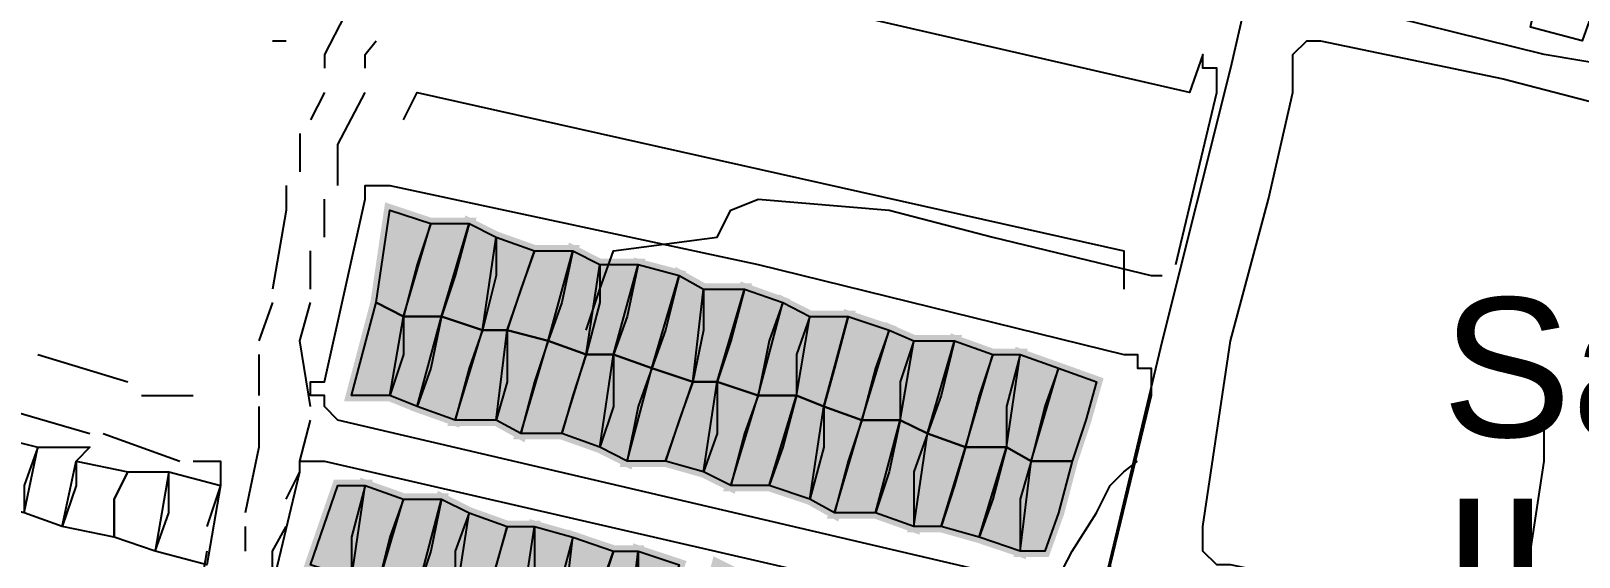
# Model space of a CAD drawing. Header units: millimetres. Extents: x -3588 to 75209, y -3737 to 38254.
# Drawn here: x 27878.9 to 28039, y 6196 to 6250.5 of the extents above; entities that cross this region are included whole.
import ezdxf

# ---------------------------------------------------------------- set-up
doc = ezdxf.new("R2010")
doc.units = ezdxf.units.MM
for name, color, linetype in [('H', 250, 'Continuous'), ('P', 253, 'Continuous'), ('T', 7, 'Continuous')]:
    doc.layers.add(name, color=color, linetype=linetype)

msp = doc.modelspace()

# ---------------------------------------------------------------- hatches: boundary and pattern name
at = {"layer": 'H', "linetype": 'Continuous'}
for points in [[(27920.236, 6230.236), (27917.403, 6220.922), (27914.859, 6222.346), (27916.283, 6231.66), (27920.236, 6230.236), (27920.236, 6230.236)], [(27924.189, 6230.236), (27921.644, 6220.922), (27917.403, 6220.922), (27920.236, 6230.236), (27924.189, 6230.236), (27924.189, 6230.236)], [(27927.005, 6229.116), (27925.597, 6219.514), (27921.644, 6220.922), (27924.189, 6230.236), (27927.005, 6229.116), (27927.005, 6229.116)], [(27930.958, 6227.708), (27928.414, 6219.514), (27925.597, 6219.514), (27927.005, 6229.116), (27930.958, 6227.708), (27930.958, 6227.708)], [(27935.183, 6227.708), (27932.367, 6218.105), (27928.414, 6219.514), (27930.958, 6227.708), (27935.183, 6227.708), (27935.183, 6227.708)], [(27937.728, 6226.283), (27936.608, 6216.697), (27932.367, 6218.105), (27935.183, 6227.708), (27937.728, 6226.283), (27937.728, 6226.283)], [(27941.969, 6226.283), (27939.136, 6216.697), (27936.608, 6216.697), (27937.728, 6226.283), (27941.969, 6226.283), (27941.969, 6226.283)], [(27945.922, 6224.875), (27943.377, 6215.561), (27939.136, 6216.697), (27941.969, 6226.283), (27945.922, 6224.875), (27945.922, 6224.875)], [(27948.738, 6223.467), (27947.33, 6214.152), (27943.377, 6215.561), (27945.922, 6224.875), (27948.738, 6223.467), (27948.738, 6223.467)], [(27952.691, 6223.467), (27950.147, 6214.152), (27947.33, 6214.152), (27948.738, 6223.467), (27952.691, 6223.467), (27952.691, 6223.467)], [(27956.932, 6222.346), (27954.1, 6212.744), (27950.147, 6214.152), (27952.691, 6223.467), (27956.932, 6222.346), (27956.932, 6222.346)], [(27917.403, 6220.922), (27916.283, 6212.744), (27912.042, 6212.744), (27914.859, 6222.346), (27917.403, 6220.922), (27917.403, 6220.922)], [(27959.461, 6220.922), (27958.053, 6212.744), (27954.1, 6212.744), (27956.932, 6222.346), (27959.461, 6220.922), (27959.461, 6220.922)], [(27921.644, 6220.922), (27918.811, 6211.336), (27916.283, 6212.744), (27917.403, 6220.922), (27921.644, 6220.922), (27921.644, 6220.922)], [(27925.597, 6219.514), (27923.052, 6209.911), (27918.811, 6211.336), (27921.644, 6220.922), (27925.597, 6219.514), (27925.597, 6219.514)], [(27963.702, 6220.922), (27960.885, 6211.336), (27958.053, 6212.744), (27959.461, 6220.922), (27963.702, 6220.922), (27963.702, 6220.922)], [(27967.655, 6219.514), (27964.838, 6209.911), (27960.885, 6211.336), (27963.702, 6220.922), (27967.655, 6219.514), (27967.655, 6219.514)], [(27928.414, 6219.514), (27927.005, 6209.911), (27923.052, 6209.911), (27925.597, 6219.514), (27928.414, 6219.514), (27928.414, 6219.514)], [(27932.367, 6218.105), (27929.822, 6208.791), (27927.005, 6209.911), (27928.414, 6219.514), (27932.367, 6218.105), (27932.367, 6218.105)], [(27970.471, 6218.105), (27969.063, 6209.911), (27964.838, 6209.911), (27967.655, 6219.514), (27970.471, 6218.105), (27970.471, 6218.105)], [(27936.608, 6216.697), (27933.775, 6208.791), (27929.822, 6208.791), (27932.367, 6218.105), (27936.608, 6216.697), (27936.608, 6216.697)], [(27939.136, 6216.697), (27937.728, 6207.383), (27933.775, 6208.791), (27936.608, 6216.697), (27939.136, 6216.697), (27939.136, 6216.697)], [(27943.377, 6215.561), (27940.561, 6205.958), (27937.728, 6207.383), (27939.136, 6216.697), (27943.377, 6215.561), (27943.377, 6215.561)], [(27974.424, 6218.105), (27971.608, 6208.791), (27969.063, 6209.911), (27970.471, 6218.105), (27974.424, 6218.105), (27974.424, 6218.105)], [(27978.377, 6216.697), (27975.833, 6207.383), (27971.608, 6208.791), (27974.424, 6218.105), (27978.377, 6216.697), (27978.377, 6216.697)], [(27981.21, 6216.697), (27979.786, 6207.383), (27975.833, 6207.383), (27978.377, 6216.697), (27981.21, 6216.697), (27981.21, 6216.697)], [(27985.163, 6215.561), (27982.618, 6205.958), (27979.786, 6207.383), (27981.21, 6216.697), (27985.163, 6215.561), (27985.163, 6215.561)], [(27947.33, 6214.152), (27944.513, 6205.958), (27940.561, 6205.958), (27943.377, 6215.561), (27947.33, 6214.152), (27947.33, 6214.152)], [(27989.388, 6214.152), (27986.571, 6205.958), (27982.618, 6205.958), (27985.163, 6215.561), (27989.388, 6214.152), (27989.388, 6214.152)], [(27950.147, 6214.152), (27948.738, 6204.55), (27944.513, 6205.958), (27947.33, 6214.152), (27950.147, 6214.152), (27950.147, 6214.152)], [(27954.1, 6212.744), (27951.283, 6203.142), (27948.738, 6204.55), (27950.147, 6214.152), (27954.1, 6212.744), (27954.1, 6212.744)], [(27958.053, 6212.744), (27955.508, 6203.142), (27951.283, 6203.142), (27954.1, 6212.744), (27958.053, 6212.744), (27958.053, 6212.744)], [(27960.885, 6211.336), (27959.461, 6202.022), (27955.508, 6203.142), (27958.053, 6212.744), (27960.885, 6211.336), (27960.885, 6211.336)], [(27964.838, 6209.911), (27962.294, 6200.597), (27959.461, 6202.022), (27960.885, 6211.336), (27964.838, 6209.911), (27964.838, 6209.911)], [(27969.063, 6209.911), (27966.246, 6200.597), (27962.294, 6200.597), (27964.838, 6209.911), (27969.063, 6209.911), (27969.063, 6209.911)], [(27971.608, 6208.791), (27970.471, 6199.189), (27966.246, 6200.597), (27969.063, 6209.911), (27971.608, 6208.791), (27971.608, 6208.791)], [(27975.833, 6207.383), (27973.016, 6199.189), (27970.471, 6199.189), (27971.608, 6208.791), (27975.833, 6207.383), (27975.833, 6207.383)], [(27979.786, 6207.383), (27977.257, 6197.781), (27973.016, 6199.189), (27975.833, 6207.383), (27979.786, 6207.383), (27979.786, 6207.383)], [(27982.618, 6205.958), (27981.21, 6196.372), (27977.257, 6197.781), (27979.786, 6207.383), (27982.618, 6205.958), (27982.618, 6205.958)], [(27986.571, 6205.958), (27984.027, 6196.372), (27981.21, 6196.372), (27982.618, 6205.958), (27986.571, 6205.958), (27986.571, 6205.958)], [(27913.45, 6203.142), (27912.042, 6193.828), (27908.089, 6195.236), (27910.634, 6203.142), (27913.45, 6203.142), (27913.45, 6203.142)], [(27917.403, 6202.022), (27914.859, 6192.419), (27912.042, 6193.828), (27913.45, 6203.142), (27917.403, 6202.022), (27917.403, 6202.022)], [(27921.644, 6202.022), (27918.811, 6192.419), (27914.859, 6192.419), (27917.403, 6202.022), (27921.644, 6202.022), (27921.644, 6202.022)], [(27924.189, 6200.597), (27923.052, 6191.011), (27918.811, 6192.419), (27921.644, 6202.022), (27924.189, 6200.597), (27924.189, 6200.597)], [(27928.414, 6199.189), (27925.597, 6189.587), (27923.052, 6191.011), (27924.189, 6200.597), (27928.414, 6199.189), (27928.414, 6199.189)], [(27930.958, 6199.189), (27929.822, 6189.587), (27925.597, 6189.587), (27928.414, 6199.189), (27930.958, 6199.189), (27930.958, 6199.189)], [(27935.183, 6197.781), (27933.775, 6188.466), (27929.822, 6189.587), (27930.958, 6199.189), (27935.183, 6197.781), (27935.183, 6197.781)], [(27939.136, 6196.372), (27936.608, 6188.466), (27933.775, 6188.466), (27935.183, 6197.781), (27939.136, 6196.372), (27939.136, 6196.372)], [(27941.969, 6196.372), (27940.561, 6187.058), (27936.608, 6188.466), (27939.136, 6196.372), (27941.969, 6196.372), (27941.969, 6196.372)], [(27945.922, 6195.236), (27943.377, 6185.634), (27940.561, 6187.058), (27941.969, 6196.372), (27945.922, 6195.236), (27945.922, 6195.236)]]:
    msp.add_hatch(color=256, dxfattribs=at).paths.add_polyline_path(points)

# ---------------------------------------------------------------- linework, layer by layer
at = {"layer": 'P'}
for points in [[(28050.362, 6245.488), (28035.399, 6248.032), (28013.665, 6253.393), (28012.257, 6253.393), (28012.257, 6254.802), (28012.257, 6256.21), (28015.074, 6266.933), (28016.482, 6275.127), (28017.618, 6276.535), (28017.618, 6277.943), (28019.027, 6277.943), (28044.713, 6272.582), (28067.87, 6266.933), (28070.687, 6265.812), (28071.823, 6265.812), (28071.823, 6264.404), (28073.231, 6262.996), (28067.87, 6242.671), (28066.462, 6242.671), (28065.037, 6241.247), (28050.362, 6245.488)], [(27997.294, 6226.283), (28001.535, 6244.079), (28001.535, 6245.488), (28001.535, 6246.608), (28000.11, 6246.608), (28000.11, 6248.032), (27998.702, 6244.079), (27922.764, 6261.571), (27924.189, 6265.812), (27922.764, 6265.812), (27921.356, 6265.812), (27921.356, 6264.404), (27920.236, 6264.404), (27920.236, 6262.996), (27918.811, 6254.802)], [(28005.488, 6260.163), (28005.488, 6257.618), (28002.943, 6246.608), (27995.885, 6218.393), (27989.1, 6189.875), (27983.739, 6166.733), (27979.786, 6150.634), (27978.377, 6141.047), (27976.969, 6137.094), (27973.016, 6130.309), (27966.246, 6120.723), (27954.1, 6107.168), (27941.681, 6097.565), (27927.005, 6084.01), (27918.811, 6074.696), (27917.403, 6067.926), (27917.403, 6051.555), (27918.811, 6039.424), (27921.356, 6028.685), (27921.356, 6025.869)], [(28040.76, 6253.393), (28039.351, 6249.441), (28033.99, 6250.849), (28035.399, 6257.618), (28040.76, 6257.618), (28040.76, 6253.393)], [(27913.45, 6256.21), (27909.225, 6248.032), (27909.225, 6246.608)], [(27903.864, 6249.441), (27905.272, 6249.441)], [(27913.45, 6246.608), (27913.45, 6248.032), (27914.586, 6249.441)], [(28044.713, 6185.634), (28028.629, 6189.875), (28002.943, 6195.236), (28001.535, 6195.236), (28000.11, 6196.644), (28000.11, 6198.069), (28000.11, 6199.189), (28002.943, 6218.393), (28006.896, 6233.069), (28009.424, 6244.079), (28009.424, 6248.032), (28010.849, 6249.441), (28012.257, 6249.441), (28031.174, 6245.488), (28052.907, 6239.838)], [(27909.225, 6244.079), (27907.801, 6241.247)], [(27910.634, 6234.477), (27910.634, 6238.718), (27913.45, 6244.079)], [(27917.403, 6241.247), (27918.811, 6244.079), (27991.932, 6227.708), (27991.932, 6223.755)], [(27906.681, 6239.838), (27906.681, 6235.885)], [(27905.272, 6234.477), (27905.272, 6231.932), (27903.864, 6223.755)], [(27954.1, 6226.283), (27991.932, 6216.969), (27993.341, 6216.969), (27993.341, 6215.561), (27994.749, 6215.561), (27994.749, 6214.152), (27994.749, 6212.744), (27990.524, 6195.236), (27990.524, 6193.828), (27989.1, 6193.828), (27989.1, 6192.419), (27987.98, 6192.419), (27986.571, 6192.419), (27910.634, 6210.199), (27909.225, 6211.608), (27909.225, 6212.744), (27907.801, 6212.744), (27907.801, 6214.152), (27909.225, 6214.152), (27913.45, 6233.069), (27913.45, 6234.477), (27914.586, 6234.477), (27915.995, 6234.477), (27954.1, 6226.283)], [(27909.225, 6229.116), (27909.225, 6233.069)], [(27936.32, 6219.514), (27937.728, 6223.755), (27939.136, 6227.708), (27949.875, 6229.116), (27951.283, 6231.932), (27954.1, 6233.069), (27967.655, 6231.932), (27978.377, 6229.116), (27994.749, 6225.163), (27995.885, 6225.163)], [(27918.811, 6226.283), (27917.403, 6220.922), (27914.586, 6222.346), (27915.995, 6231.932), (27920.236, 6230.524), (27918.811, 6226.283)], [(27922.764, 6225.163), (27921.356, 6220.922), (27917.403, 6220.922), (27920.236, 6230.524), (27924.189, 6230.524), (27922.764, 6225.163)], [(27927.005, 6225.163), (27925.597, 6219.514), (27921.356, 6220.922), (27924.189, 6230.524), (27927.005, 6229.116), (27927.005, 6225.163)], [(27929.55, 6223.755), (27928.126, 6219.514), (27925.597, 6219.514), (27927.005, 6229.116), (27930.958, 6227.708), (27929.55, 6223.755)], [(27907.801, 6223.755), (27907.801, 6227.708)], [(27933.775, 6222.346), (27932.367, 6218.393), (27928.126, 6219.514), (27930.958, 6227.708), (27934.911, 6227.708), (27933.775, 6222.346)], [(27937.728, 6222.346), (27936.32, 6216.969), (27932.367, 6218.393), (27934.911, 6227.708), (27937.728, 6226.283), (27937.728, 6222.346)], [(27940.561, 6220.922), (27939.136, 6216.969), (27936.32, 6216.969), (27937.728, 6226.283), (27941.681, 6226.283), (27940.561, 6220.922)], [(27944.513, 6219.514), (27943.089, 6215.561), (27939.136, 6216.969), (27941.681, 6226.283), (27945.922, 6225.163), (27944.513, 6219.514)], [(27948.45, 6219.514), (27947.33, 6214.152), (27943.089, 6215.561), (27945.922, 6225.163), (27948.45, 6223.755), (27948.45, 6219.514)], [(27951.283, 6218.393), (27949.875, 6214.152), (27947.33, 6214.152), (27948.45, 6223.755), (27952.691, 6223.755), (27951.283, 6218.393)], [(27955.236, 6218.393), (27954.1, 6212.744), (27949.875, 6214.152), (27952.691, 6223.755), (27956.644, 6222.346), (27955.236, 6218.393)], [(27903.864, 6222.346), (27902.44, 6218.393)], [(27907.801, 6211.608), (27906.681, 6218.393), (27907.801, 6222.346)], [(27917.403, 6216.969), (27915.995, 6212.744), (27912.042, 6212.744), (27914.586, 6222.346), (27917.403, 6220.922), (27917.403, 6216.969)], [(27958.053, 6216.969), (27958.053, 6212.744), (27954.1, 6212.744), (27956.644, 6222.346), (27959.461, 6220.922), (27958.053, 6216.969)], [(27920.236, 6215.561), (27918.811, 6211.608), (27915.995, 6212.744), (27917.403, 6220.922), (27921.356, 6220.922), (27920.236, 6215.561)], [(27924.189, 6215.561), (27922.764, 6210.199), (27918.811, 6211.608), (27921.356, 6220.922), (27925.597, 6219.514), (27924.189, 6215.561)], [(27962.005, 6215.561), (27960.885, 6211.608), (27958.053, 6212.744), (27959.461, 6220.922), (27963.414, 6220.922), (27962.005, 6215.561)], [(27966.246, 6215.561), (27964.838, 6210.199), (27960.885, 6211.608), (27963.414, 6220.922), (27967.655, 6219.514), (27966.246, 6215.561)], [(27928.126, 6214.152), (27927.005, 6210.199), (27922.764, 6210.199), (27925.597, 6219.514), (27928.126, 6219.514), (27928.126, 6214.152)], [(27930.958, 6214.152), (27929.55, 6208.791), (27927.005, 6210.199), (27928.126, 6219.514), (27932.367, 6218.393), (27930.958, 6214.152)], [(27934.911, 6212.744), (27933.775, 6208.791), (27929.55, 6208.791), (27932.367, 6218.393), (27936.32, 6216.969), (27934.911, 6212.744)], [(27968.775, 6214.152), (27968.775, 6210.199), (27964.838, 6210.199), (27967.655, 6219.514), (27970.199, 6218.393), (27968.775, 6214.152)], [(27973.016, 6212.744), (27971.608, 6208.791), (27968.775, 6210.199), (27970.199, 6218.393), (27974.424, 6218.393), (27973.016, 6212.744)], [(27976.969, 6212.744), (27975.561, 6207.383), (27971.608, 6208.791), (27974.424, 6218.393), (27978.377, 6216.969), (27976.969, 6212.744)], [(27879.586, 6216.969), (27888.901, 6214.152)], [(27902.44, 6216.969), (27902.44, 6212.744)], [(27939.136, 6211.608), (27937.728, 6207.383), (27933.775, 6208.791), (27936.32, 6216.969), (27939.136, 6216.969), (27939.136, 6211.608)], [(27941.681, 6211.608), (27940.561, 6205.958), (27937.728, 6207.383), (27939.136, 6216.969), (27943.089, 6215.561), (27941.681, 6211.608)], [(27979.786, 6211.608), (27979.786, 6207.383), (27975.561, 6207.383), (27978.377, 6216.969), (27981.21, 6216.969), (27979.786, 6211.608)], [(27983.739, 6211.608), (27982.33, 6205.958), (27979.786, 6207.383), (27981.21, 6216.969), (27985.163, 6215.561), (27983.739, 6211.608)], [(27945.922, 6210.199), (27944.513, 6205.958), (27940.561, 6205.958), (27943.089, 6215.561), (27947.33, 6214.152), (27945.922, 6210.199)], [(27987.98, 6210.199), (27986.571, 6205.958), (27982.33, 6205.958), (27985.163, 6215.561), (27989.1, 6214.152), (27987.98, 6210.199)], [(27949.875, 6208.791), (27948.45, 6204.838), (27944.513, 6205.958), (27947.33, 6214.152), (27949.875, 6214.152), (27949.875, 6208.791)], [(27952.691, 6208.791), (27951.283, 6203.43), (27948.45, 6204.838), (27949.875, 6214.152), (27954.1, 6212.744), (27952.691, 6208.791)], [(27890.309, 6212.744), (27895.67, 6212.744)], [(27956.644, 6207.383), (27955.236, 6203.43), (27951.283, 6203.43), (27954.1, 6212.744), (27958.053, 6212.744), (27956.644, 6207.383)], [(27960.885, 6207.383), (27959.461, 6202.022), (27955.236, 6203.43), (27958.053, 6212.744), (27960.885, 6211.608), (27960.885, 6207.383)], [(27875.345, 6211.608), (27884.948, 6208.791)], [(27902.44, 6211.608), (27902.44, 6207.383), (27901.031, 6200.597)], [(27963.414, 6205.958), (27962.005, 6200.597), (27959.461, 6202.022), (27960.885, 6211.608), (27964.838, 6210.199), (27963.414, 6205.958)], [(27878.162, 6203.43), (27878.162, 6200.597), (27872.801, 6202.022), (27873.937, 6208.791), (27879.586, 6207.383), (27878.162, 6203.43)], [(27886.356, 6208.791), (27894.262, 6205.958)], [(27906.681, 6205.958), (27907.801, 6210.199)], [(27967.655, 6204.838), (27966.246, 6200.597), (27962.005, 6200.597), (27964.838, 6210.199), (27968.775, 6210.199), (27967.655, 6204.838)], [(27970.199, 6204.838), (27970.199, 6199.189), (27966.246, 6200.597), (27968.775, 6210.199), (27971.608, 6208.791), (27970.199, 6204.838)], [(27974.424, 6203.43), (27973.016, 6199.189), (27970.199, 6199.189), (27971.608, 6208.791), (27975.561, 6207.383), (27974.424, 6203.43)], [(28032.582, 6191.283), (28033.99, 6196.644), (28035.399, 6205.958), (28035.399, 6210.199)], [(27883.539, 6203.43), (27882.115, 6199.189), (27878.162, 6200.597), (27879.586, 6207.383), (27884.948, 6207.383), (27883.539, 6205.958), (27883.539, 6203.43)], [(27978.377, 6202.022), (27976.969, 6198.069), (27973.016, 6199.189), (27975.561, 6207.383), (27979.786, 6207.383), (27978.377, 6202.022)], [(27981.21, 6202.022), (27981.21, 6196.644), (27976.969, 6198.069), (27979.786, 6207.383), (27982.33, 6205.958), (27981.21, 6202.022)], [(27887.476, 6202.022), (27887.476, 6198.069), (27882.115, 6199.189), (27883.539, 6205.958), (27888.901, 6204.838), (27887.476, 6202.022)], [(27895.67, 6205.958), (27898.487, 6205.958), (27898.487, 6204.838), (27898.487, 6203.43), (27897.078, 6199.189)], [(27906.681, 6204.838), (27906.681, 6205.958), (27907.801, 6205.958), (27909.225, 6205.958), (27985.163, 6188.466), (27986.571, 6188.466), (27987.98, 6187.058), (27987.98, 6185.634), (27987.98, 6184.513), (27983.739, 6168.142), (27983.739, 6166.733), (27983.739, 6165.309), (27982.33, 6165.309), (27981.21, 6165.309), (27979.786, 6165.309), (27903.864, 6183.105), (27903.864, 6184.513), (27902.44, 6184.513), (27902.44, 6185.634), (27902.44, 6187.058), (27906.681, 6204.838)], [(27970.199, 6161.372), (27982.33, 6188.466), (27986.571, 6196.644), (27989.1, 6200.597), (27990.524, 6203.43), (27991.932, 6204.838), (27993.341, 6205.958)], [(27985.163, 6200.597), (27983.739, 6196.644), (27981.21, 6196.644), (27982.33, 6205.958), (27986.571, 6205.958), (27985.163, 6200.597)], [(27887.476, 6202.022), (27888.901, 6204.838), (27893.126, 6204.838), (27891.717, 6196.644), (27887.476, 6198.069), (27887.476, 6202.022)], [(27893.126, 6200.597), (27893.126, 6204.838), (27898.487, 6203.43), (27897.078, 6195.236), (27891.717, 6196.644), (27893.126, 6200.597)], [(27905.272, 6202.022), (27906.681, 6204.838)], [(27912.042, 6198.069), (27912.042, 6193.828), (27907.801, 6195.236), (27910.634, 6203.43), (27913.45, 6203.43), (27912.042, 6198.069)], [(27915.995, 6198.069), (27914.586, 6192.419), (27912.042, 6193.828), (27913.45, 6203.43), (27917.403, 6202.022), (27915.995, 6198.069)], [(27920.236, 6196.644), (27918.811, 6192.419), (27914.586, 6192.419), (27917.403, 6202.022), (27921.356, 6202.022), (27920.236, 6196.644)], [(27922.764, 6196.644), (27922.764, 6191.283), (27918.811, 6192.419), (27921.356, 6202.022), (27924.189, 6200.597), (27922.764, 6196.644)], [(27901.031, 6199.189), (27901.031, 6196.644)], [(27903.864, 6189.875), (27903.864, 6196.644), (27905.272, 6199.189)], [(27927.005, 6195.236), (27925.597, 6189.875), (27922.764, 6191.283), (27924.189, 6200.597), (27928.126, 6199.189), (27927.005, 6195.236)], [(27930.958, 6193.828), (27929.55, 6189.875), (27925.597, 6189.875), (27928.126, 6199.189), (27930.958, 6199.189), (27930.958, 6193.828)], [(27933.775, 6193.828), (27933.775, 6188.466), (27929.55, 6189.875), (27930.958, 6199.189), (27934.911, 6198.069), (27933.775, 6193.828)], [(27937.728, 6192.419), (27936.32, 6188.466), (27933.775, 6188.466), (27934.911, 6198.069), (27939.136, 6196.644), (27937.728, 6192.419)], [(27897.078, 6196.644), (27895.67, 6188.466)], [(27941.681, 6191.283), (27940.561, 6187.058), (27936.32, 6188.466), (27939.136, 6196.644), (27941.681, 6196.644), (27941.681, 6191.283)], [(27944.513, 6191.283), (27943.089, 6185.634), (27940.561, 6187.058), (27941.681, 6196.644), (27945.922, 6195.236), (27944.513, 6191.283)]]:
    msp.add_lwpolyline(points, dxfattribs=at)
at = {"layer": 'P', "const_width": 1.2}
for points in [[(27918.811, 6226.283), (27917.403, 6220.922), (27914.586, 6222.346), (27915.995, 6231.932), (27920.236, 6230.524), (27918.811, 6226.283)], [(27922.764, 6225.163), (27921.356, 6220.922), (27917.403, 6220.922), (27920.236, 6230.524), (27924.189, 6230.524), (27922.764, 6225.163)], [(27927.005, 6225.163), (27925.597, 6219.514), (27921.356, 6220.922), (27924.189, 6230.524), (27927.005, 6229.116), (27927.005, 6225.163)], [(27929.55, 6223.755), (27928.126, 6219.514), (27925.597, 6219.514), (27927.005, 6229.116), (27930.958, 6227.708), (27929.55, 6223.755)], [(27933.775, 6222.346), (27932.367, 6218.393), (27928.126, 6219.514), (27930.958, 6227.708), (27934.911, 6227.708), (27933.775, 6222.346)], [(27937.728, 6222.346), (27936.32, 6216.969), (27932.367, 6218.393), (27934.911, 6227.708), (27937.728, 6226.283), (27937.728, 6222.346)], [(27940.561, 6220.922), (27939.136, 6216.969), (27936.32, 6216.969), (27937.728, 6226.283), (27941.681, 6226.283), (27940.561, 6220.922)], [(27944.513, 6219.514), (27943.089, 6215.561), (27939.136, 6216.969), (27941.681, 6226.283), (27945.922, 6225.163), (27944.513, 6219.514)], [(27948.45, 6219.514), (27947.33, 6214.152), (27943.089, 6215.561), (27945.922, 6225.163), (27948.45, 6223.755), (27948.45, 6219.514)], [(27917.403, 6216.969), (27915.995, 6212.744), (27912.042, 6212.744), (27914.586, 6222.346), (27917.403, 6220.922), (27917.403, 6216.969)], [(27951.283, 6218.393), (27949.875, 6214.152), (27947.33, 6214.152), (27948.45, 6223.755), (27952.691, 6223.755), (27951.283, 6218.393)], [(27955.236, 6218.393), (27954.1, 6212.744), (27949.875, 6214.152), (27952.691, 6223.755), (27956.644, 6222.346), (27955.236, 6218.393)], [(27958.053, 6216.969), (27958.053, 6212.744), (27954.1, 6212.744), (27956.644, 6222.346), (27959.461, 6220.922), (27958.053, 6216.969)], [(27920.236, 6215.561), (27918.811, 6211.608), (27915.995, 6212.744), (27917.403, 6220.922), (27921.356, 6220.922), (27920.236, 6215.561)], [(27924.189, 6215.561), (27922.764, 6210.199), (27918.811, 6211.608), (27921.356, 6220.922), (27925.597, 6219.514), (27924.189, 6215.561)], [(27962.005, 6215.561), (27960.885, 6211.608), (27958.053, 6212.744), (27959.461, 6220.922), (27963.414, 6220.922), (27962.005, 6215.561)], [(27966.246, 6215.561), (27964.838, 6210.199), (27960.885, 6211.608), (27963.414, 6220.922), (27967.655, 6219.514), (27966.246, 6215.561)], [(27928.126, 6214.152), (27927.005, 6210.199), (27922.764, 6210.199), (27925.597, 6219.514), (27928.126, 6219.514), (27928.126, 6214.152)], [(27930.958, 6214.152), (27929.55, 6208.791), (27927.005, 6210.199), (27928.126, 6219.514), (27932.367, 6218.393), (27930.958, 6214.152)], [(27968.775, 6214.152), (27968.775, 6210.199), (27964.838, 6210.199), (27967.655, 6219.514), (27970.199, 6218.393), (27968.775, 6214.152)], [(27934.911, 6212.744), (27933.775, 6208.791), (27929.55, 6208.791), (27932.367, 6218.393), (27936.32, 6216.969), (27934.911, 6212.744)], [(27973.016, 6212.744), (27971.608, 6208.791), (27968.775, 6210.199), (27970.199, 6218.393), (27974.424, 6218.393), (27973.016, 6212.744)], [(27976.969, 6212.744), (27975.561, 6207.383), (27971.608, 6208.791), (27974.424, 6218.393), (27978.377, 6216.969), (27976.969, 6212.744)], [(27939.136, 6211.608), (27937.728, 6207.383), (27933.775, 6208.791), (27936.32, 6216.969), (27939.136, 6216.969), (27939.136, 6211.608)], [(27941.681, 6211.608), (27940.561, 6205.958), (27937.728, 6207.383), (27939.136, 6216.969), (27943.089, 6215.561), (27941.681, 6211.608)], [(27979.786, 6211.608), (27979.786, 6207.383), (27975.561, 6207.383), (27978.377, 6216.969), (27981.21, 6216.969), (27979.786, 6211.608)], [(27983.739, 6211.608), (27982.33, 6205.958), (27979.786, 6207.383), (27981.21, 6216.969), (27985.163, 6215.561), (27983.739, 6211.608)], [(27945.922, 6210.199), (27944.513, 6205.958), (27940.561, 6205.958), (27943.089, 6215.561), (27947.33, 6214.152), (27945.922, 6210.199)], [(27987.98, 6210.199), (27986.571, 6205.958), (27982.33, 6205.958), (27985.163, 6215.561), (27989.1, 6214.152), (27987.98, 6210.199)], [(27949.875, 6208.791), (27948.45, 6204.838), (27944.513, 6205.958), (27947.33, 6214.152), (27949.875, 6214.152), (27949.875, 6208.791)], [(27952.691, 6208.791), (27951.283, 6203.43), (27948.45, 6204.838), (27949.875, 6214.152), (27954.1, 6212.744), (27952.691, 6208.791)], [(27960.885, 6207.383), (27959.461, 6202.022), (27955.236, 6203.43), (27958.053, 6212.744), (27960.885, 6211.608), (27960.885, 6207.383)], [(27956.644, 6207.383), (27955.236, 6203.43), (27951.283, 6203.43), (27954.1, 6212.744), (27958.053, 6212.744), (27956.644, 6207.383)], [(27963.414, 6205.958), (27962.005, 6200.597), (27959.461, 6202.022), (27960.885, 6211.608), (27964.838, 6210.199), (27963.414, 6205.958)], [(27967.655, 6204.838), (27966.246, 6200.597), (27962.005, 6200.597), (27964.838, 6210.199), (27968.775, 6210.199), (27967.655, 6204.838)], [(27970.199, 6204.838), (27970.199, 6199.189), (27966.246, 6200.597), (27968.775, 6210.199), (27971.608, 6208.791), (27970.199, 6204.838)], [(27974.424, 6203.43), (27973.016, 6199.189), (27970.199, 6199.189), (27971.608, 6208.791), (27975.561, 6207.383), (27974.424, 6203.43)], [(27978.377, 6202.022), (27976.969, 6198.069), (27973.016, 6199.189), (27975.561, 6207.383), (27979.786, 6207.383), (27978.377, 6202.022)], [(27981.21, 6202.022), (27981.21, 6196.644), (27976.969, 6198.069), (27979.786, 6207.383), (27982.33, 6205.958), (27981.21, 6202.022)], [(27985.163, 6200.597), (27983.739, 6196.644), (27981.21, 6196.644), (27982.33, 6205.958), (27986.571, 6205.958), (27985.163, 6200.597)], [(27912.042, 6198.069), (27912.042, 6193.828), (27907.801, 6195.236), (27910.634, 6203.43), (27913.45, 6203.43), (27912.042, 6198.069)], [(27915.995, 6198.069), (27914.586, 6192.419), (27912.042, 6193.828), (27913.45, 6203.43), (27917.403, 6202.022), (27915.995, 6198.069)], [(27920.236, 6196.644), (27918.811, 6192.419), (27914.586, 6192.419), (27917.403, 6202.022), (27921.356, 6202.022), (27920.236, 6196.644)], [(27922.764, 6196.644), (27922.764, 6191.283), (27918.811, 6192.419), (27921.356, 6202.022), (27924.189, 6200.597), (27922.764, 6196.644)], [(27927.005, 6195.236), (27925.597, 6189.875), (27922.764, 6191.283), (27924.189, 6200.597), (27928.126, 6199.189), (27927.005, 6195.236)], [(27930.958, 6193.828), (27929.55, 6189.875), (27925.597, 6189.875), (27928.126, 6199.189), (27930.958, 6199.189), (27930.958, 6193.828)], [(27933.775, 6193.828), (27933.775, 6188.466), (27929.55, 6189.875), (27930.958, 6199.189), (27934.911, 6198.069), (27933.775, 6193.828)], [(27937.728, 6192.419), (27936.32, 6188.466), (27933.775, 6188.466), (27934.911, 6198.069), (27939.136, 6196.644), (27937.728, 6192.419)], [(27944.513, 6191.283), (27943.089, 6185.634), (27940.561, 6187.058), (27941.681, 6196.644), (27945.922, 6195.236), (27944.513, 6191.283)], [(27941.681, 6191.283), (27940.561, 6187.058), (27936.32, 6188.466), (27939.136, 6196.644), (27941.681, 6196.644), (27941.681, 6191.283)], [(27952.691, 6188.466), (27951.283, 6184.513), (27947.33, 6185.634), (27949.875, 6195.236), (27952.691, 6193.828), (27952.691, 6188.466)]]:
    msp.add_lwpolyline(points, dxfattribs=at)

# ---------------------------------------------------------------- texts
at = {"layer": 'T', "char_height": 14.40334, "attachment_point": 1}
for s, insert in [('{\\fArial|b0|i0|c0|p18;San Sebastián}', (28024.82, 6222.858)), ('{\\fArial|b0|i0|c0|p18;II etapa}', (28024.82, 6202.054))]:
    msp.add_mtext(s, dxfattribs=dict(at, insert=insert))

doc.saveas('drawing.dxf')
